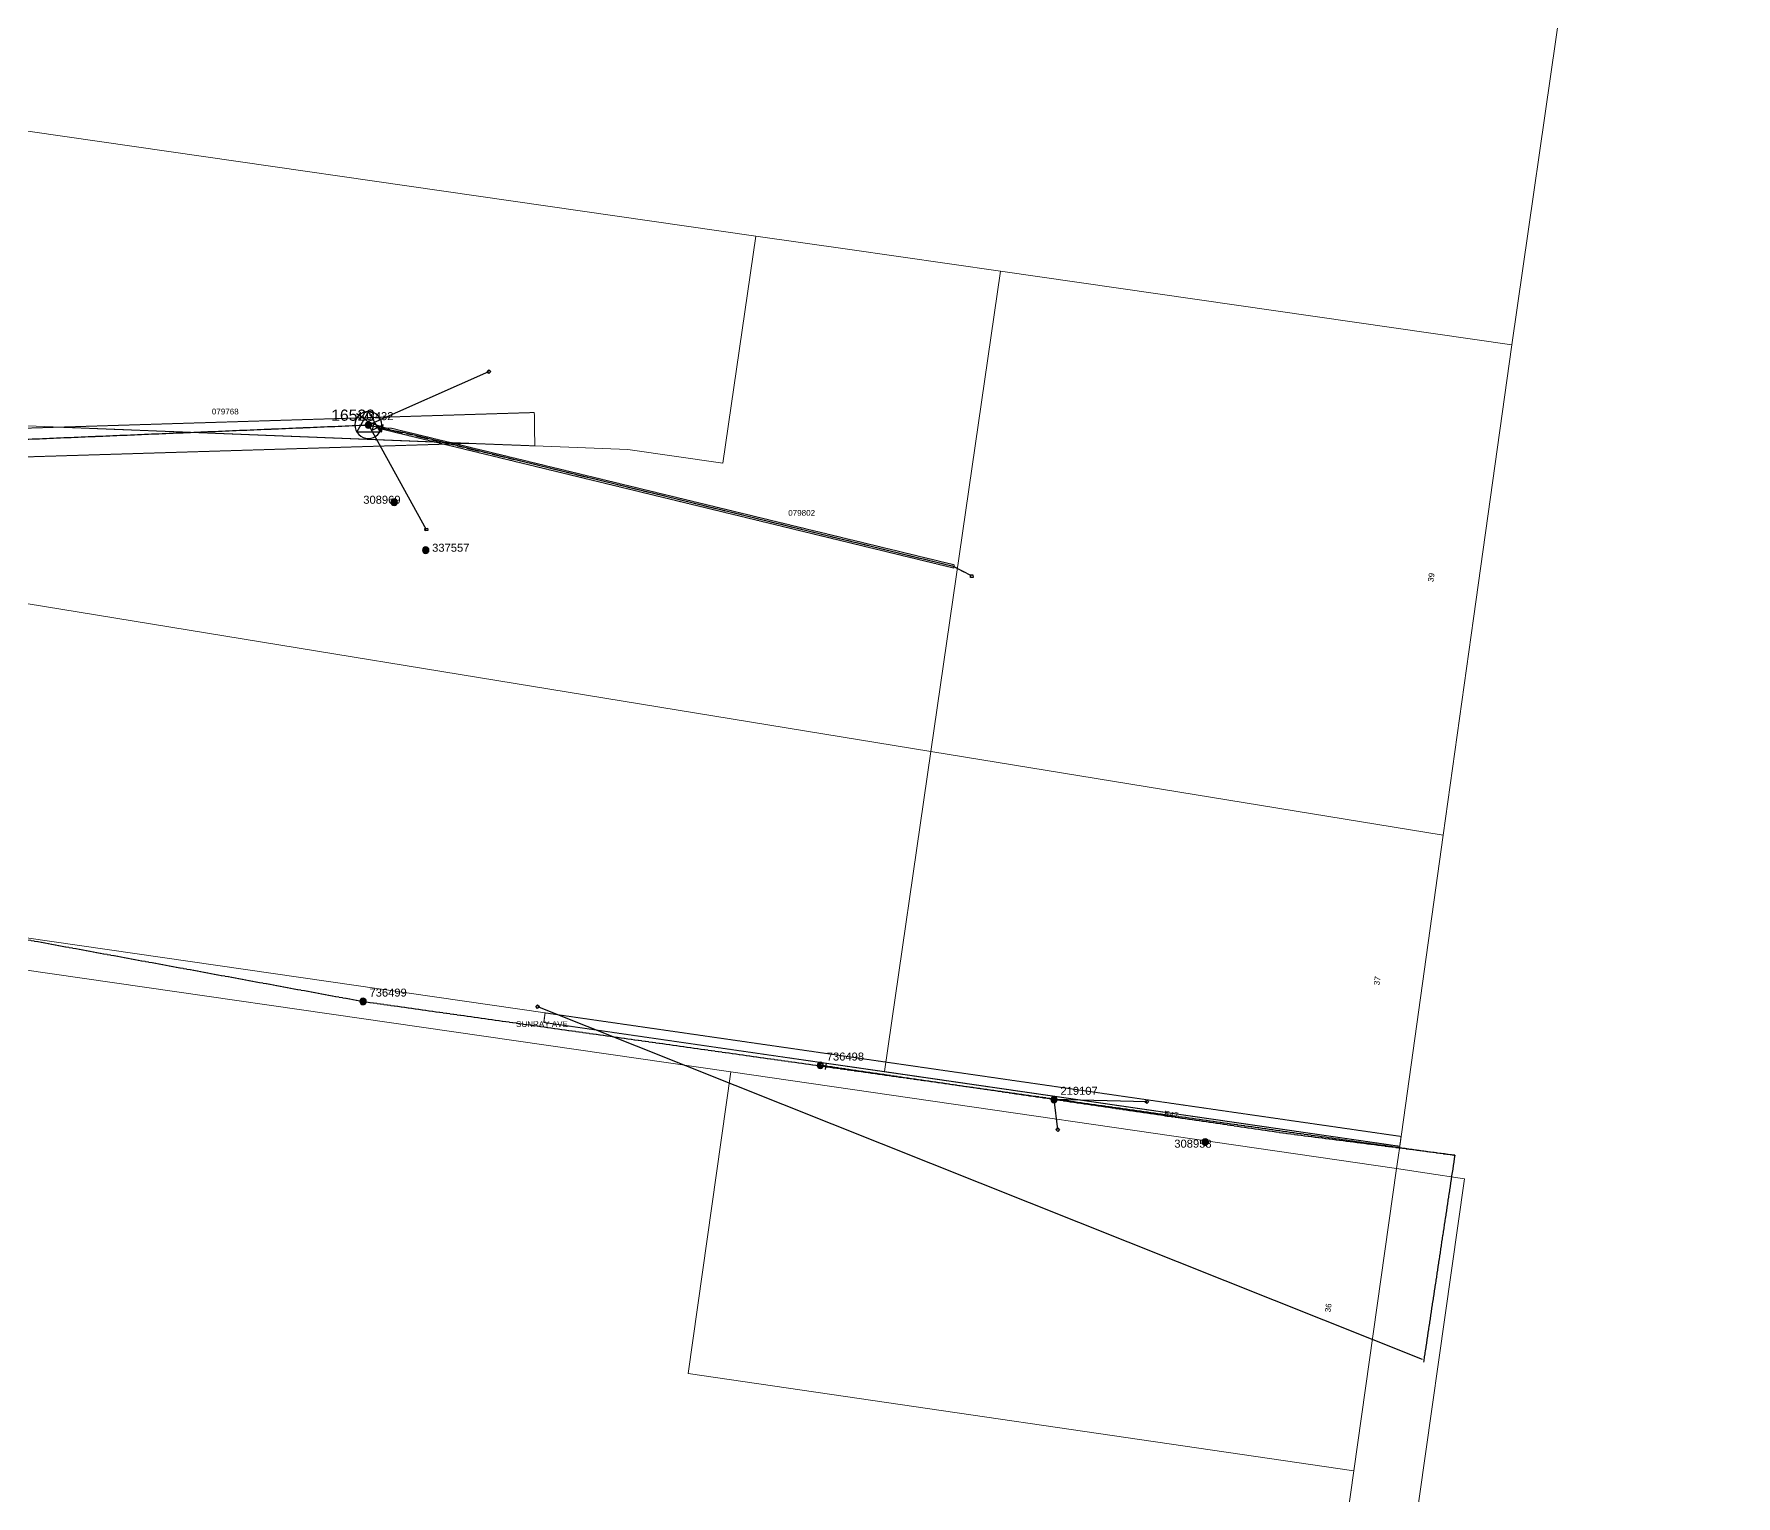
# Model space of a CAD drawing. Header units: metres. Extents: x 239632 to 241533, y 6283669 to 6285046.
# Drawn here: x 240715 to 241246, y 6284062 to 6284519 of the extents above; entities that cross this region are included whole.
import ezdxf
from ezdxf.enums import TextEntityAlignment as Align

# ---------------------------------------------------------------- set-up
doc = ezdxf.new("R2010")
doc.units = ezdxf.units.M
for name, pattern in [('Cable Exist OH', [1, 1, 0]), ('Cable Exist UG', [8.2, 4, -1.2, 1.8, -1.2]), ('HIDDEN', [0.375, 0.25, -0.125]), ('HIDDEN2', [0.1875, 0.125, -0.0625])]:
    doc.linetypes.add(name, pattern=pattern)
doc.layers.get('0').update_dxf_attribs({"color": 6})
for name, color, linetype, lineweight in [('Cadastre Land Parcels_SP_EXT', 9, 'Continuous', 5), ('Cadastre Other Property_SP_EXT', 9, 'HIDDEN', 5), ('Cadastre Roads_SP_EXT', 9, 'Continuous', 5)]:
    doc.layers.add(name, color=color, linetype=linetype, lineweight=lineweight)
for name, color, linetype in [('Equip_LV_EXT', 7, 'Continuous'), ('Mains_HV_EXT', 7, 'Continuous'), ('Mains_LV_EXT', 7, 'Continuous'), ('Services_SP_EXT', 7, 'Continuous'), ('Sub_SP_TR_HV_LV_EXT', 7, 'Continuous'), ('SupportsOH_SP_TR_HV_LV_SL_EXT', 7, 'Continuous'), ('Trench_SP_EXT', 7, 'Continuous')]:
    doc.layers.add(name, color=color, linetype=linetype)
doc.styles.add('POLE_LABEL', font='arial.ttf')
doc.styles.get("Standard").update_dxf_attribs({"font": 'arial.ttf'})

# ---------------------------------------------------------------- blocks, each defined once
blk = doc.blocks.new('SUB_POLE_EXT')
blk.add_wipeout([(0, 4.22), (0.42, 4.2), (0.83, 4.14), (1.21, 4.05), (1.62, 3.9), (1.99, 3.72), (2.35, 3.51), (2.68, 3.26), (2.99, 2.99), (3.28, 2.66), (3.52, 2.34), (3.76, 1.92), (3.9, 1.62), (4.04, 1.23), (4.18, 0.63), (4.22, 0), (4.18, -0.61), (4.06, -1.15), (3.9, -1.62), (3.58, -2.24), (3.22, -2.73), (2.97, -3.01), (2.68, -3.26), (2.36, -3.5), (2, -3.72), (1.64, -3.89), (1.25, -4.03), (0.82, -4.14), (0.42, -4.2), (0, -4.22), (-0.41, -4.2), (-0.8, -4.15), (-1.21, -4.05), (-1.62, -3.9), (-1.99, -3.73), (-2.35, -3.51), (-2.68, -3.26), (-2.96, -3.02), (-3.23, -2.72), (-3.51, -2.35), (-3.71, -2.01), (-3.91, -1.6), (-4.05, -1.21), (-4.16, -0.76), (-4.22, -0.14), (-4.21, 0.39), (-4.14, 0.83), (-4.03, 1.27), (-3.9, 1.63), (-3.71, 2.02), (-3.5, 2.37), (-3.28, 2.67), (-2.99, 2.99), (-2.68, 3.27), (-2.33, 3.52), (-1.98, 3.73), (-1.63, 3.9), (-1.2, 4.05), (-0.78, 4.15), (-0.4, 4.21)])
blk.add_line((2.16, 0.48), (2.16, 0.48, 0))
blk.add_lwpolyline([(-4.22, 0, 1), (4.22, 0, 1)], format="xyb", close=True)
blk.add_lwpolyline([(2.14, 0.52), (0, 4.22), (-3.66, -2.11), (3.66, -2.11)], close=True)
for tag, height, flags, p in [('STREET_CODE', 0.2, 9, (1.5, 0)), ('ASSET_NUM', 3.5, 8, (2, 2)), ('CONSTRUCTED_VOLTAGE', 0.2, 9, (1.5, -0.2)), ('OPERATING_VOLTAGE', 0.2, 9, (1.5, -0.6)), ('OPERATED_BY', 0.2, 9, (1.5, -0.8)), ('ORIENTATION', 0.2, 9, (1.5, -1.2)), ('OWNED_BY', 0.2, 9, (1.5, -1.4)), ('SECONDARY_VOLTAGE', 0.2, 9, (1.5, -1.6)), ('STATE', 0.2, 9, (1.5, -1.8)), ('SUBSTATION_TYPE', 0.2, 9, (1.5, -2)), ('STREETNAME', 0.2, 9, (1.5, -2.8)), ('SUBURB', 0.2, 9, (1.5, -3)), ('Z', 0.2, 1, (1.5, -3.4)), ('NO_PHASES', 0.2, 9, (1.5, -0.4)), ('MAINTAINED_BY', 0.2, 9, (1.5, -1)), ('USAGE', 0.2, 9, (1.5, -2.2)), ('LEGEND', 0.2, 9, (1.5, -2.4)), ('LOCATION', 0.2, 9, (1.5, -2.6)), ('NOTES', 0.2, 9, (1.5, -3.2))]:
    blk.add_attdef(tag, text='', height=height, dxfattribs=dict(flags=flags)).set_placement(p, align=Align.MIDDLE_LEFT)
blk = doc.blocks.new('LV_OH_LINKS_DISTFUSE_EXT')
for p, q in [((0, 0), (0.96, 0)), ((3.84, 0), (4.8, 0))]:
    blk.add_line(p, q)
blk.add_lwpolyline([(3.84, -1.2), (3.84, 1.2), (0.96, -1.2), (0.96, 1.2)], close=True)
at = {"flags": 9}
for tag, p in [('ACTUAL_STATUS', (0, 0)), ('CONSTRUCTED_VOLTAGE', (0, -0.2)), ('OPERATING_VOLTAGE', (0, -0.6)), ('ORIENTATION', (0, -0.8)), ('OWNED_BY', (0, -1)), ('STATE', (0, -1.2)), ('SWITCH_TYPE', (0, -1.4)), ('NO_PHASES', (0, -0.4)), ('USAGE', (0, -1.6)), ('NOTES', (0, -1.8))]:
    blk.add_attdef(tag, text='', height=0.2, dxfattribs=at).set_placement(p, align=Align.MIDDLE_LEFT)
at = {"flags": 1}
blk.add_attdef('Z', (0, 0), '', height=0.2, dxfattribs=at)
blk = doc.blocks.new('CCP_EXT')
blk.add_wipeout([(0, 0.57), (0.57, 0), (0, -0.57), (-0.57, 0)])
blk.add_lwpolyline([(-0.57, 0), (0, 0.57), (0.57, 0), (0, -0.57), (-0.57, 0)])
at = {"flags": 1}
blk.add_attdef('Z', (0, 0), '', height=0.2, dxfattribs=at)
at = {"flags": 9}
for tag, p in [('CCP_TYPE', (0, 0)), ('CONSTRUCTED_VOLTAGE', (0, -0.2)), ('OPERATING_VOLTAGE', (0, -0.6)), ('ORIENTATION', (0, -0.8)), ('OWNED_BY', (0, -1)), ('STATE', (0, -1.8)), ('NO_PHASES', (0, -0.4)), ('USAGE', (0, -1.2)), ('LEGEND', (0, -1.4)), ('LIFE_SUPPORT', (0, -1.6)), ('NOTES', (0, -2))]:
    blk.add_attdef(tag, text='', height=0.2, dxfattribs=at).set_placement(p, align=Align.MIDDLE_LEFT)
blk = doc.blocks.new('POLE_EXT')
blk.add_hatch(color=256).paths.add_polyline_path([(-1, 0, 1), (1, 0, 1)])
blk.add_lwpolyline([(-1, 0, 1), (1, 0, 1)], format="xyb", close=True)
for tag, height, flags, p in [('pNumber', 2.5, 8, (-17.84, 2.07)), ('OWNED_BY', 0.2, 9, (1.35, -0.4)), ('SPECIAL_USE', 0.2, 9, (1.35, -0.8)), ('STATE', 0.2, 9, (1.35, -1)), ('cLV', 0.2, 9, (1.35, -1.4)), ('hDepth', 0.2, 9, (1.35, -1.6)), ('hDia', 0.2, 9, (1.35, -1.8)), ('cHV', 0.2, 9, (1.35, -2)), ('cLinedev', 0.2, 9, (1.35, -3.4)), ('pExisting', 0.2, 9, (1.35, -3.8)), ('pFooting', 0.2, 9, (1.35, -4.4)), ('pNew', 0.2, 9, (1.35, -4.6)), ('pRelocate', 0.2, 9, (1.35, -5)), ('pRemove', 0.2, 9, (1.35, -5.2)), ('pReplace', 0.2, 9, (1.35, -5.4)), ('PARENT', 0.2, 9, (1.35, -0.6)), ('USAGE', 0.2, 9, (1.35, -1.2)), ('LBRACKET', 0.2, 9, (1.35, -2.2)), ('LExisting', 0.2, 9, (1.35, -2.4)), ('LANTNUMBER', 0.2, 9, (1.35, -2.6)), ('LOther', 0.2, 9, (1.35, -2.8)), ('LRemove', 0.2, 9, (1.35, -3)), ('LEGEND', 0.2, 9, (1.35, -3.2)), ('LOCATION', 0.2, 9, (1.35, -3.6)), ('PFNUMBER', 0.2, 9, (1.35, -4)), ('NEWPFNUMBER', 0.2, 9, (1.35, -4.2)), ('pStay', 0.2, 9, (1.35, -5.6)), ('pType', 0.2, 9, (1.35, -5.8)), ('cspan', 0.2, 9, (1.35, -6)), ('STREETNAME', 0.2, 9, (1.35, -6.2)), ('SUBURB', 0.2, 9, (1.35, -6.4)), ('OPERATED_BY', 0.2, 9, (1.36, -7.01)), ('NOTES', 0.2, 9, (1.35, -6.6)), ('MAINTAINED_BY', 0.2, 9, (1.36, -6.81))]:
    blk.add_attdef(tag, text='', height=height, dxfattribs=dict(flags=flags)).set_placement(p, align=Align.MIDDLE_LEFT)
at = {"style": 'POLE_LABEL'}
for tag, height, flags, p in [('STRUCTURE_PLANT_NUMBER', 0.2, 9, (1.35, 0.03)), ('ASSET_NUM', 2.5, 8, (2, 2)), ('STREET_CODE', 0.2, 9, (1.35, -0.2))]:
    blk.add_attdef(tag, text='', height=height, dxfattribs=dict(at, flags=flags)).set_placement(p, align=Align.MIDDLE_LEFT)
at = {"flags": 1}
blk.add_attdef('Z', (1.35, -7.33), '', height=0.2, dxfattribs=at)
blk = doc.blocks.new('End Shackle_EXT')
blk.add_wipeout([(0, 0.25), (1.81, 0.25), (1.82, -0.25), (0, -0.25)])
blk.add_line((1.81, -1), (1.81, 1))
at = {"flags": 1}
blk.add_attdef('Z', (0, 0), '', height=0.2, dxfattribs=at)
at = {"flags": 9}
for tag, p in [('CONNECTOR_TYPE', (0, 0)), ('CONSTRUCTED_VOLTAGE', (0, -0.2)), ('OPERATING_VOLTAGE', (0, -0.6)), ('ORIENTATION', (0, -0.8)), ('OWNED_BY', (0, -1)), ('STATE', (0, -1.2)), ('NO_PHASES', (0, -0.4)), ('USAGE', (0, -1.4)), ('NOTES', (0, -1.6))]:
    blk.add_attdef(tag, text='', height=0.2, dxfattribs=at).set_placement(p, align=Align.MIDDLE_LEFT)

msp = doc.modelspace()

# ---------------------------------------------------------------- linework, layer by layer
at = {"layer": 'Cadastre Land Parcels_SP_EXT', "linetype": 'Continuous'}
for points in [[(241246.36, 6284922.48), (241209.13, 6285017.94), (241054.31, 6285037.83), (241053.26, 6285037.96), (241025.6, 6285040.55), (240929.44, 6285046.25), (240859.1, 6285015.09), (240754.43, 6284912.72), (240727.63, 6284881.94), (240722.03, 6284875.5), (240719.44, 6284856.69), (240707.13, 6284858.41), (240663.31, 6284808.11), (240647.38, 6284663.64), (240644.94, 6284641.48), (240630.45, 6284510.06), (240629.34, 6284499.95), (240669.85, 6284494.48), (240940.06, 6284455.57), (240968.68, 6284451.45), (241016.48, 6284444.56), (241176.37, 6284421.54), (241191.8, 6284529.33), (241246.36, 6284922.48)], [(241154.9, 6284268.43), (240994.77, 6284294.58), (241016.48, 6284444.56), (241176.37, 6284421.54), (241164.39, 6284336.08), (241154.9, 6284268.43)], [(240994.77, 6284294.58), (240649.58, 6284350.97), (240634.94, 6284247.5), (240874.22, 6284212.89), (240873.79, 6284209.92), (240933.22, 6284201.38), (240980.29, 6284194.56), (240994.77, 6284294.58)], [(241154.9, 6284268.43), (240994.77, 6284294.58), (240980.29, 6284194.56), (241141.28, 6284171.21), (241154.9, 6284268.43)], [(240932.21, 6284194.45), (240633.54, 6284237.6), (240627.83, 6284194.82), (240579.18, 6284139.13), (240686, 6284123.68), (240666.99, 6283992.43), (240898.87, 6283958.88), (241107.09, 6283928.74), (241126.96, 6284069.82), (240918.9, 6284100.2), (240932.21, 6284194.45)], [(241140.27, 6284164.28), (240932.21, 6284194.45), (240918.9, 6284100.2), (241126.96, 6284069.82), (241140.27, 6284164.28)]]:
    msp.add_lwpolyline(points, close=True, dxfattribs=at)
at = {"layer": 'Cadastre Roads_SP_EXT', "linetype": 'Continuous'}
msp.add_lwpolyline([(241161.55, 6284161.09), (241149.17, 6284162.95), (241140.27, 6284164.28), (241126.96, 6284069.82), (241107.09, 6283928.74), (241083.19, 6283755.63), (241091.52, 6283754.5), (241103.12, 6283752.92), (241119.03, 6283863.8), (241130.47, 6283943.49), (241141.83, 6284022.68), (241143.25, 6284032.57), (241161.55, 6284161.09)], close=True, dxfattribs=at)

# ---------------------------------------------------------------- block references
at = {"layer": 'Sub_SP_TR_HV_LV_EXT'}
ref = msp.add_blockref('SUB_POLE_EXT', (240819, 6284396.56), dxfattribs=at)
ref.add_attrib('ASSET_NUM', '16523', dxfattribs={"layer": '0', "height": 3.5}).set_placement((240821, 6284396.81), align=Align.BOTTOM_RIGHT)
at = {"layer": 'SupportsOH_SP_TR_HV_LV_SL_EXT'}
ref = msp.add_blockref('POLE_EXT', (240827.05, 6284372.44), dxfattribs=at)
ref.add_attrib('ASSET_NUM', '308969', dxfattribs={"layer": '0', "height": 2.5, "style": 'POLE_LABEL'}).set_placement((240829.05, 6284373.19), align=Align.MIDDLE_RIGHT)
ref = msp.add_blockref('POLE_EXT', (240836.92, 6284357.45), dxfattribs=at)
ref.add_attrib('ASSET_NUM', '337557', dxfattribs={"layer": '0', "height": 2.5, "style": 'POLE_LABEL'}).set_placement((240838.92, 6284358.2), align=Align.MIDDLE_LEFT)
ref = msp.add_blockref('POLE_EXT', (240817.34, 6284216.48), dxfattribs=at)
ref.add_attrib('ASSET_NUM', '736499', dxfattribs={"layer": '0', "height": 2.5, "style": 'POLE_LABEL'}).set_placement((240819.34, 6284217.23), align=Align.BOTTOM_LEFT)
ref = msp.add_blockref('POLE_EXT', (240960.23, 6284196.5), dxfattribs=at)
ref.add_attrib('ASSET_NUM', '736498', dxfattribs={"layer": '0', "height": 2.5, "style": 'POLE_LABEL'}).set_placement((240962.23, 6284197.25), align=Align.BOTTOM_LEFT)
ref = msp.add_blockref('POLE_EXT', (241033.26, 6284185.8), dxfattribs=at)
ref.add_attrib('ASSET_NUM', '219107', dxfattribs={"layer": '0', "height": 2.5, "style": 'POLE_LABEL'}).set_placement((241035.26, 6284186.55), align=Align.BOTTOM_LEFT)
ref = msp.add_blockref('POLE_EXT', (241080.5, 6284172.54), dxfattribs=at)
ref.add_attrib('ASSET_NUM', '308958', dxfattribs={"layer": '0', "height": 2.5, "style": 'POLE_LABEL'}).set_placement((241082.5, 6284173.29), align=Align.TOP_RIGHT)

# ---------------------------------------------------------------- texts
at = {"layer": 'Cadastre Land Parcels_SP_EXT'}
for s, p in [('39', (241151.81, 6284347.43)), ('37', (241134.92, 6284221.4)), ('36', (241119.64, 6284119.25))]:
    msp.add_text(s, height=1.8, rotation=81.81, dxfattribs=at).set_placement(p)
at = {"layer": 'Cadastre Other Property_SP_EXT'}
for s, p in [('079768', (240770.08, 6284399.85)), ('079802', (240950.2, 6284368.19))]:
    msp.add_text(s, height=1.8, dxfattribs=at).set_placement(p)
at = {"layer": 'Cadastre Roads_SP_EXT'}
msp.add_text('SUNRAY AVE', height=1.8, dxfattribs=at).set_placement((240865.14, 6284208.5))
at = {"layer": 'Mains_LV_EXT'}
msp.add_text('E47', height=1.8, rotation=351.5216, dxfattribs=at).set_placement((241067.55, 6284180.58))

# ---------------------------------------------------------------- next in the draw order: linework, layer by layer
at = {"layer": 'Cadastre Land Parcels_SP_EXT', "linetype": 'Continuous'}
for points in [[(240643.79, 6284398.98), (240900.12, 6284388.86), (240929.81, 6284384.58), (240940.06, 6284455.57), (240669.85, 6284494.48), (240629.34, 6284499.95), (240643.79, 6284398.98)], [(241016.48, 6284444.56), (240968.68, 6284451.45), (240940.06, 6284455.57), (240929.81, 6284384.58), (240900.12, 6284388.86), (240643.79, 6284398.98), (240650.12, 6284354.73), (240649.58, 6284350.97), (240994.77, 6284294.58), (241016.48, 6284444.56)]]:
    msp.add_lwpolyline(points, close=True, dxfattribs=at)
at = {"layer": 'Cadastre Other Property_SP_EXT', "linetype": 'HIDDEN2'}
for points in [[(240722.46, 6284395.87), (240851.42, 6284390.76), (240871, 6284390.02), (240870.85, 6284400.44), (240722.46, 6284395.87)], [(240644.57, 6284393.5), (240645.87, 6284384.56), (240850.84, 6284390.8), (240722.46, 6284395.87), (240644.57, 6284393.5)]]:
    msp.add_lwpolyline(points, close=True, dxfattribs=at)
at = {"layer": 'Mains_HV_EXT', "linetype": 'Cable Exist OH'}
msp.add_lwpolyline([(240641.45, 6284389.15), (240819, 6284396.56)], dxfattribs=at)

# ---------------------------------------------------------------- next in the draw order: block references
at = {"layer": 'Equip_LV_EXT', "rotation": 345.815481867086}
msp.add_blockref('LV_OH_LINKS_DISTFUSE_EXT', (240819.63, 6284396.37), dxfattribs=at)
at = {"layer": 'Services_SP_EXT', "rotation": 90.0000000000002}
msp.add_blockref('CCP_EXT', (240871.87, 6284214.84), dxfattribs=at)
at = {"layer": 'Services_SP_EXT'}
for p in [(241062.23, 6284185.12), (241034.44, 6284176.44)]:
    msp.add_blockref('CCP_EXT', p, dxfattribs=at)
at = {"layer": 'SupportsOH_SP_TR_HV_LV_SL_EXT'}
ref = msp.add_blockref('POLE_EXT', (240819, 6284396.56), dxfattribs=at)
ref.add_attrib('ASSET_NUM', '402432', dxfattribs={"layer": '0', "height": 2.5, "style": 'POLE_LABEL'}).set_placement((240821, 6284397.31), align=Align.BOTTOM_CENTER)

# ---------------------------------------------------------------- next in the draw order: linework, layer by layer
at = {"layer": 'Cadastre Other Property_SP_EXT', "linetype": 'HIDDEN2'}
msp.add_lwpolyline([(240874.22, 6284212.89), (240873.79, 6284209.92), (241141.28, 6284171.21), (241141.71, 6284174.29), (240874.22, 6284212.89)], close=True, dxfattribs=at)
at = {"layer": 'Cadastre Roads_SP_EXT', "linetype": 'Continuous'}
msp.add_lwpolyline([(240980.29, 6284194.56), (240933.22, 6284201.38), (240873.79, 6284209.92), (240874.22, 6284212.89), (240634.94, 6284247.5), (240634.24, 6284242.58), (240633.54, 6284237.6), (240932.21, 6284194.45), (241140.27, 6284164.28), (241140.78, 6284167.77), (241141.28, 6284171.21), (240980.29, 6284194.56)], close=True, dxfattribs=at)
at = {"layer": 'Mains_LV_EXT', "linetype": 'Cable Exist OH'}
msp.add_lwpolyline([(241158.49, 6284168.42), (241105.82, 6284175.17), (241033.26, 6284185.8)], dxfattribs=at)
at = {"layer": 'Services_SP_EXT'}
for points in [[(240871.87, 6284214.84), (241148.31, 6284104.74)], [(241062.23, 6284185.12), (241033.26, 6284185.8)], [(241034.44, 6284176.44), (241033.26, 6284185.8)]]:
    msp.add_lwpolyline(points, dxfattribs=at)

# ---------------------------------------------------------------- next in the draw order: block references
msp.add_blockref('CCP_EXT', (240856.68, 6284413.22), dxfattribs=at)
for p, rotation in [((240837.1, 6284363.91), 142.577455784827), ((241007.54, 6284349.29), 315.8303155074457)]:
    msp.add_blockref('CCP_EXT', p, dxfattribs=dict(at, rotation=rotation))

# ---------------------------------------------------------------- next in the draw order: linework, layer by layer
at = {"layer": 'Cadastre Other Property_SP_EXT', "linetype": 'HIDDEN2'}
msp.add_lwpolyline([(241001.95, 6284351.85), (241002.07, 6284352.86), (240826.01, 6284395.57), (240821.47, 6284395.68), (241001.95, 6284351.85)], close=True, dxfattribs=at)
at = {"layer": 'Services_SP_EXT'}
for points in [[(240819, 6284396.56), (240856.68, 6284413.22)], [(240819, 6284396.56), (240825.32, 6284395.16), (240830.29, 6284394.15), (241001.72, 6284352.45), (241007.33, 6284349.5)], [(240819, 6284396.56), (240837.1, 6284363.91)]]:
    msp.add_lwpolyline(points, dxfattribs=at)
at = {"layer": 'Trench_SP_EXT', "linetype": 'Cable Exist UG'}
msp.add_lwpolyline([(240815.24, 6284400.11), (240820.14, 6284397.01), (240825.82, 6284395.06), (240867.92, 6284385), (241001.49, 6284352.51), (241007.33, 6284349.5)], dxfattribs=at)

# ---------------------------------------------------------------- next in the draw order: block references
at = {"layer": 'Mains_LV_EXT', "rotation": 351.5215887059884}
msp.add_blockref('End Shackle_EXT', (240960.23, 6284196.5), dxfattribs=at)

# ---------------------------------------------------------------- next in the draw order: linework, layer by layer
at = {"layer": 'Mains_HV_EXT', "linetype": 'Cable Exist OH'}
msp.add_lwpolyline([(240693.06, 6284239.32), (240817.34, 6284216.48), (241158.49, 6284168.42), (241148.72, 6284103.83)], dxfattribs=at)
at = {"layer": 'Mains_LV_EXT', "linetype": 'Cable Exist OH'}
msp.add_lwpolyline([(241033.26, 6284185.8), (240960.23, 6284196.5)], dxfattribs=at)

doc.saveas('drawing.dxf')
